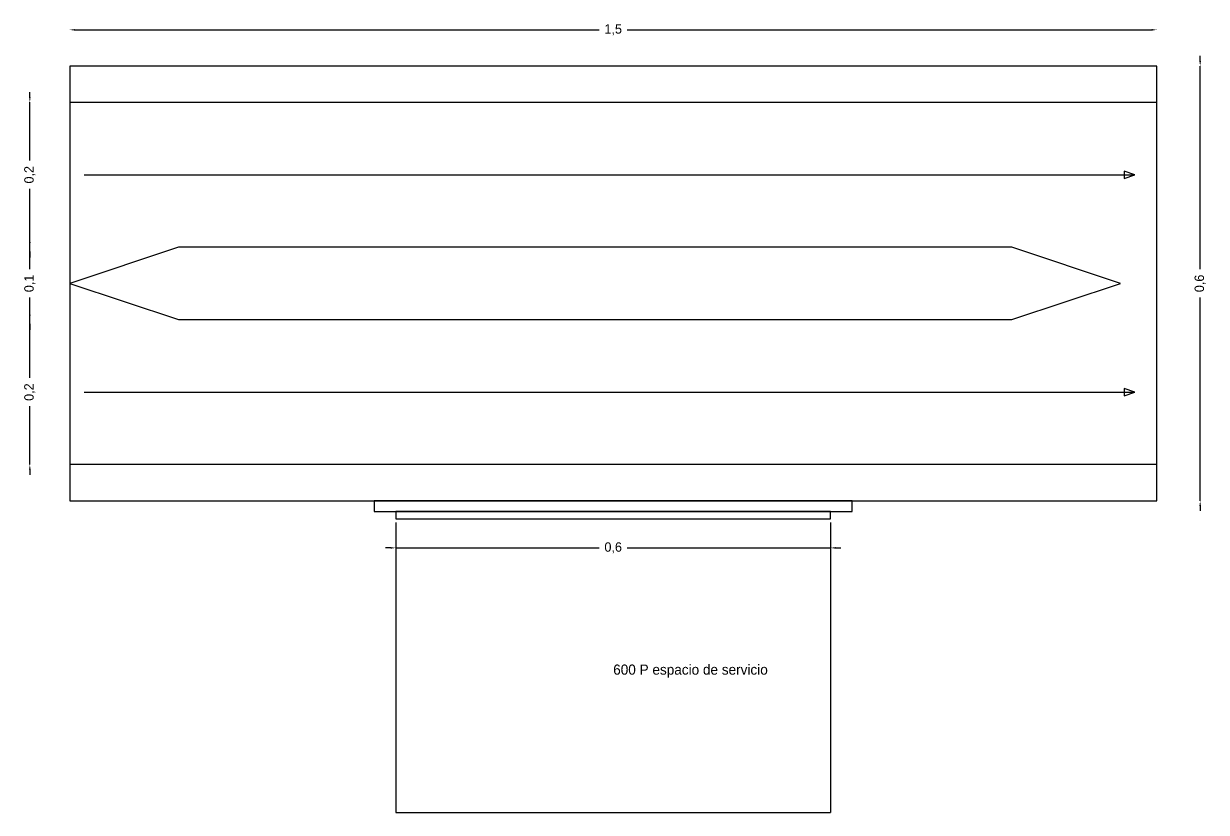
# Model space of a CAD drawing. Header units: metres. Extents: x 0 to 17.8, y 0.1 to 5.8.
# Drawn here: x -0.014 to 1.619, y 0.06 to 1.149 of the extents above; entities that cross this region are included whole.
import ezdxf

# ---------------------------------------------------------------- set-up
doc = ezdxf.new("R2010")
doc.units = ezdxf.units.M
for name, color, linetype in [('COTAS', 4, 'Continuous'), ('P_PROPUESTO', 5, 'Continuous'), ('TEXTOS', 7, 'Continuous')]:
    doc.layers.add(name, color=color, linetype=linetype)
doc.dimstyles.get("Standard").update_dxf_attribs({"dimtxt": 2.5, "dimasz": 2.5, "dimexe": 1.25, "dimexo": 0.625, "dimtad": 1, "dimcen": 2.5, "dimazin": 3, "dimtfac": 1, "dimtmove": 0, "dimatfit": 3})

# ---------------------------------------------------------------- blocks, each defined once
blk = doc.blocks.new('_CLOSEDFILLED')
at = {"color": 0, "linetype": 'BYBLOCK'}
blk.add_solid([(-1, 0.16), (0, 0), (-1, -0.16)], dxfattribs=at)
blk = doc.blocks.new('*D1')
for p, q in [((0.05, 1.14), (0.05, 1.14)), ((0.057, 1.14), (0.7805, 1.14)), ((0.8195, 1.14), (1.543, 1.14)), ((1.55, 1.14), (1.55, 1.14))]:
    blk.add_line(p, q)
at = {"layer": 'Defpoints'}
for p in [(0.05, 1.14), (0.05, 1.14), (1.55, 1.14)]:
    blk.add_point(p, dxfattribs=at)
at = {"layer": 'COTAS', "xscale": 0.007, "yscale": 0.007, "rotation": 180}
blk.add_blockref('_CLOSEDFILLED', (0.05, 1.14), dxfattribs=at)
at = {"layer": 'COTAS', "xscale": 0.007, "yscale": 0.007}
blk.add_blockref('_CLOSEDFILLED', (1.55, 1.14), dxfattribs=at)
at = {"layer": 'COTAS', "insert": (0.8, 1.14), "char_height": 0.013, "attachment_point": 5}
blk.add_mtext('1,5', dxfattribs=at)
blk = doc.blocks.new('*D2')
for p, q in [((1.61, 1.097), (1.61, 1.104)), ((1.61, 1.09), (1.61, 1.09)), ((1.61, 0.8095), (1.61, 1.09)), ((1.61, 0.49), (1.61, 0.7705)), ((1.61, 0.49), (1.61, 0.49)), ((1.61, 0.483), (1.61, 0.476))]:
    blk.add_line(p, q)
at = {"layer": 'Defpoints'}
for p in [(1.61, 1.09), (1.61, 0.49), (1.61, 0.49)]:
    blk.add_point(p, dxfattribs=at)
at = {"layer": 'COTAS', "xscale": 0.007, "yscale": 0.007}
for p, rotation in [((1.61, 1.09), 270), ((1.61, 0.49), 90)]:
    blk.add_blockref('_CLOSEDFILLED', p, dxfattribs=dict(at, rotation=rotation))
at = {"layer": 'COTAS', "insert": (1.61, 0.79), "char_height": 0.013, "attachment_point": 5, "rotation": 90}
blk.add_mtext('0,6', dxfattribs=at)
blk = doc.blocks.new('*D3')
for p, q in [((-0.005, 0.747), (-0.005, 0.754)), ((-0.005, 0.74), (-0.005, 0.74)), ((-0.005, 0.6595), (-0.005, 0.74)), ((-0.005, 0.54), (-0.005, 0.6205)), ((-0.005, 0.54), (-0.005, 0.54)), ((-0.005, 0.533), (-0.005, 0.526))]:
    blk.add_line(p, q)
at = {"layer": 'Defpoints'}
for p in [(-0.005, 0.74), (-0.005, 0.54), (-0.005, 0.54)]:
    blk.add_point(p, dxfattribs=at)
at = {"layer": 'COTAS', "xscale": 0.007, "yscale": 0.007}
for p, rotation in [((-0.005, 0.74), 270), ((-0.005, 0.54), 90)]:
    blk.add_blockref('_CLOSEDFILLED', p, dxfattribs=dict(at, rotation=rotation))
at = {"layer": 'COTAS', "insert": (-0.005, 0.64), "char_height": 0.013, "attachment_point": 5, "rotation": 90}
blk.add_mtext('0,2', dxfattribs=at)
blk = doc.blocks.new('*D4')
for p, q in [((-0.005, 0.847), (-0.005, 0.854)), ((-0.005, 0.84), (-0.005, 0.84)), ((-0.005, 0.8095), (-0.005, 0.84)), ((-0.005, 0.74), (-0.005, 0.7705)), ((-0.005, 0.74), (-0.005, 0.74)), ((-0.005, 0.733), (-0.005, 0.726))]:
    blk.add_line(p, q)
at = {"layer": 'Defpoints'}
for p in [(-0.005, 0.84), (-0.005, 0.74), (-0.005, 0.74)]:
    blk.add_point(p, dxfattribs=at)
at = {"layer": 'COTAS', "xscale": 0.007, "yscale": 0.007}
for p, rotation in [((-0.005, 0.84), 270), ((-0.005, 0.74), 90)]:
    blk.add_blockref('_CLOSEDFILLED', p, dxfattribs=dict(at, rotation=rotation))
at = {"layer": 'COTAS', "insert": (-0.005, 0.79), "char_height": 0.013, "attachment_point": 5, "rotation": 90}
blk.add_mtext('0,1', dxfattribs=at)
blk = doc.blocks.new('*D5')
for p, q in [((-0.005, 1.047), (-0.005, 1.054)), ((-0.005, 1.04), (-0.005, 1.04)), ((-0.005, 0.9595), (-0.005, 1.04)), ((-0.005, 0.84), (-0.005, 0.9205)), ((-0.005, 0.84), (-0.005, 0.84)), ((-0.005, 0.833), (-0.005, 0.826))]:
    blk.add_line(p, q)
at = {"layer": 'Defpoints'}
for p in [(-0.005, 1.04), (-0.005, 0.84), (-0.005, 0.84)]:
    blk.add_point(p, dxfattribs=at)
at = {"layer": 'COTAS', "xscale": 0.007, "yscale": 0.007}
for p, rotation in [((-0.005, 1.04), 270), ((-0.005, 0.84), 90)]:
    blk.add_blockref('_CLOSEDFILLED', p, dxfattribs=dict(at, rotation=rotation))
at = {"layer": 'COTAS', "insert": (-0.005, 0.94), "char_height": 0.013, "attachment_point": 5, "rotation": 90}
blk.add_mtext('0,2', dxfattribs=at)
blk = doc.blocks.new('*D6')
for p, q in [((0.493, 0.425), (0.486, 0.425)), ((0.5, 0.425), (0.5, 0.425)), ((0.5, 0.425), (0.7805, 0.425)), ((0.8195, 0.425), (1.1, 0.425)), ((1.1, 0.425), (1.1, 0.425)), ((1.107, 0.425), (1.114, 0.425))]:
    blk.add_line(p, q)
at = {"layer": 'Defpoints'}
for p in [(0.5, 0.425), (0.5, 0.425), (1.1, 0.425)]:
    blk.add_point(p, dxfattribs=at)
at = {"layer": 'COTAS', "xscale": 0.007, "yscale": 0.007}
blk.add_blockref('_CLOSEDFILLED', (0.5, 0.425), dxfattribs=at)
at = {"layer": 'COTAS', "xscale": 0.007, "yscale": 0.007, "rotation": 180}
blk.add_blockref('_CLOSEDFILLED', (1.1, 0.425), dxfattribs=at)
at = {"layer": 'COTAS', "insert": (0.8, 0.425), "char_height": 0.013, "attachment_point": 5}
blk.add_mtext('0,6', dxfattribs=at)

msp = doc.modelspace()

# ---------------------------------------------------------------- linework, layer by layer
at = {"layer": 'P_PROPUESTO'}
for p, q in [((0.07, 0.94), (1.52, 0.94)), ((0.07, 0.64), (1.52, 0.64)), ((0.5, 0.46), (0.5, 0.06)), ((1.1, 0.46), (1.1, 0.06)), ((0.5, 0.06), (1.1, 0.06))]:
    msp.add_line(p, q, dxfattribs=at)
for points in [[(0.05, 0.49), (1.55, 0.49), (1.55, 1.09), (0.05, 1.09)], [(0.05, 1.04), (1.55, 1.04), (1.55, 1.09), (0.05, 1.09)], [(1.52, 0.94), (1.505, 0.945), (1.505, 0.935)], [(0.2, 0.74), (1.35, 0.74), (1.5, 0.79), (1.35, 0.84), (0.2, 0.84), (0.05, 0.79)], [(1.52, 0.64), (1.505, 0.645), (1.505, 0.635)], [(0.05, 0.49), (1.55, 0.49), (1.55, 0.54), (0.05, 0.54)], [(0.47, 0.475), (1.13, 0.475), (1.13, 0.49), (0.47, 0.49)], [(0.5, 0.465), (1.1, 0.465), (1.1, 0.475), (0.5, 0.475)]]:
    msp.add_lwpolyline(points, close=True, dxfattribs=at)

# ---------------------------------------------------------------- texts
at = {"layer": 'TEXTOS'}
msp.add_text('600 P espacio de servicio', height=0.014, dxfattribs=at).set_placement((0.8, 0.25))

# ---------------------------------------------------------------- dimensions: what is measured, and where the dimension line sits
at = {"layer": 'COTAS'}
for base, p1, p2, picture, middle in [((0.05, 1.14), (0.05, 1.14), (1.55, 1.14), '*D1', (0.8, 1.14)), ((0.5, 0.425), (0.5, 0.425), (1.1, 0.425), '*D6', (0.8, 0.425))]:
    dim = msp.add_linear_dim(base=base, p1=p1, p2=p2, dimstyle='Standard', override={"dimtxt": 0.013, "dimasz": 0.007}, dxfattribs=at)
    dim.commit()
    dim.dimension.update_dxf_attribs({"geometry": picture, "text_midpoint": middle})
for base, p1, p2, picture, middle in [((1.61, 0.49), (1.61, 0.49), (1.61, 1.09), '*D2', (1.61, 0.79)), ((-0.005, 0.84), (-0.005, 0.84), (-0.005, 1.04), '*D5', (-0.005, 0.94)), ((-0.005, 0.74), (-0.005, 0.74), (-0.005, 0.84), '*D4', (-0.005, 0.79)), ((-0.005, 0.54), (-0.005, 0.54), (-0.005, 0.74), '*D3', (-0.005, 0.64))]:
    dim = msp.add_linear_dim(base=base, p1=p1, p2=p2, angle=90, dimstyle='Standard', override={"dimtxt": 0.013, "dimasz": 0.007}, dxfattribs=at)
    dim.commit()
    dim.dimension.update_dxf_attribs({"geometry": picture, "text_midpoint": middle})

doc.saveas('drawing.dxf')
